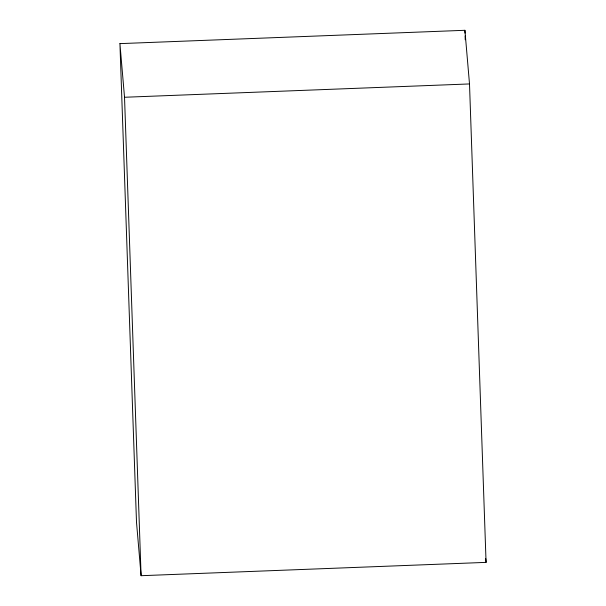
<?xml version="1.0" encoding="UTF-8"?>
<svg xmlns="http://www.w3.org/2000/svg" width="606" height="606" viewBox="0 0 606 606"><rect width="100%" height="100%" fill="white"/><g stroke="black" fill="none" stroke-linecap="round" stroke-linejoin="round"><path stroke-width="0.91" d="M119.927 43.624L464.908 30.3L469.506 83.939L486.073 562.376L141.092 575.7L136.494 522.061L119.927 43.624L124.525 97.263L141.092 575.7M124.525 97.263L469.506 83.939M485.747 558.611L486.073 562.376M464.908 30.3L465.007 33.133M465.105 35.974L465.234 39.754"/></g></svg>
